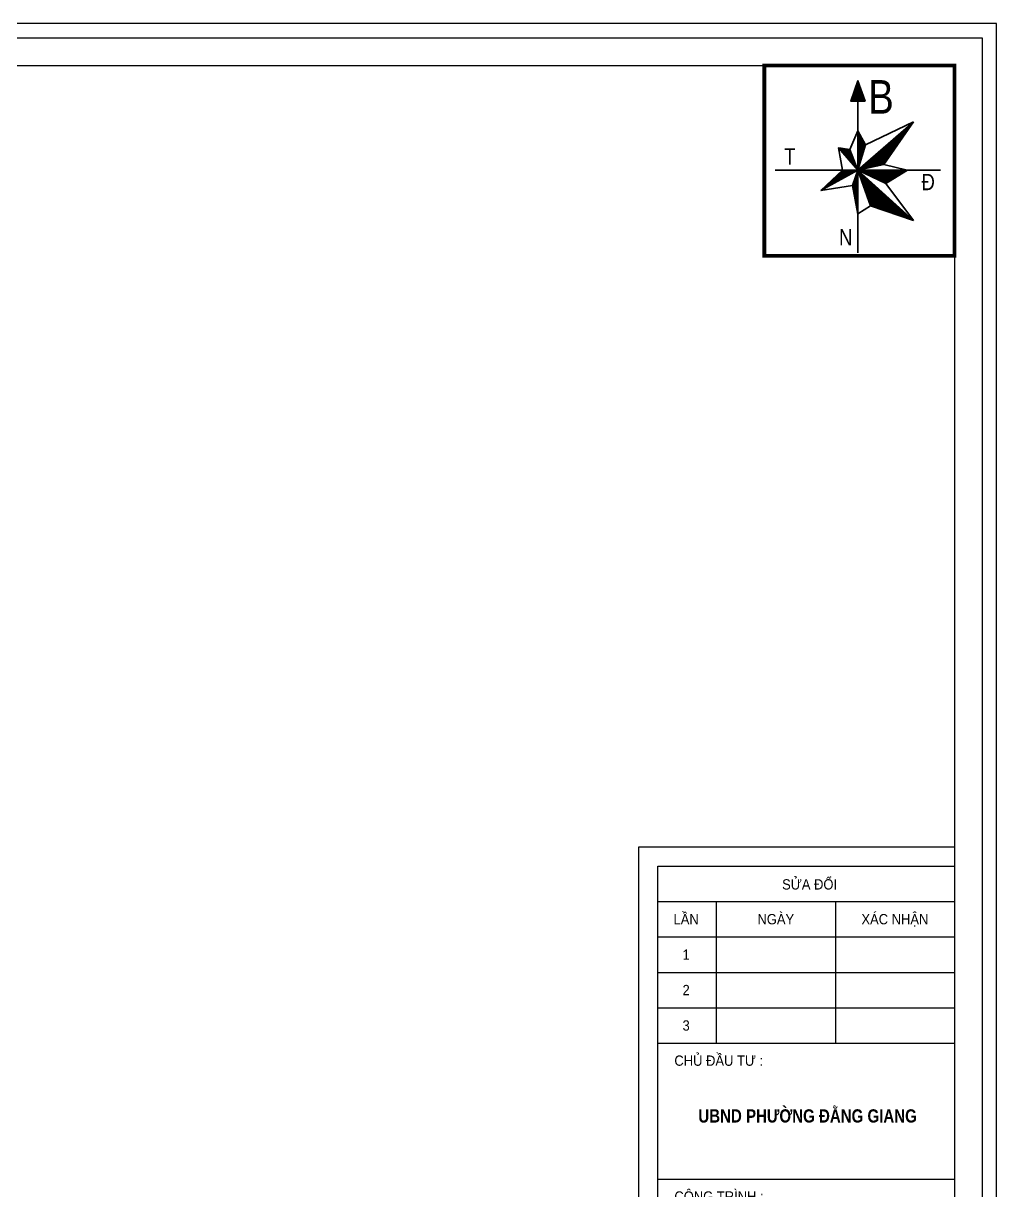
# Model space of a CAD drawing. Header units: metres. Extents: x 598023 to 599449, y 2304619 to 2304947.
# Drawn here: x 598379 to 598498.1, y 2304804.3 to 2304947.1 of the extents above; entities that cross this region are included whole.
import ezdxf
from ezdxf.enums import TextEntityAlignment as Align

# ---------------------------------------------------------------- set-up
doc = ezdxf.new("R2010")
doc.units = ezdxf.units.M
doc.header["$MEASUREMENT"] = 0
for name, color, linetype in [('BT7-THAY', 7, 'Continuous'), ('KHUNGTEN', 5, 'Continuous'), ('pntelev', 2, 'Continuous'), ('T.bao', 6, 'Continuous'), ('thep', 2, 'Continuous'), ('TXT', 5, 'Continuous')]:
    doc.layers.add(name, color=color, linetype=linetype)
doc.layers.add('Khung', color=1, linetype='Continuous', lineweight=35)
doc.layers.add('Khungbo', color=32, linetype='Continuous', lineweight=25)
doc.styles.add('T2', font='', dxfattribs={"width": 0.8})
doc.styles.add('Ten duong', font='', dxfattribs={"width": 0.85})
doc.styles.add('VnAvantH-B', font='')
doc.styles.get('T2').set_extended_font_data('.VnArialH')
doc.styles.get('Ten duong').set_extended_font_data('.VnBlackH')
doc.styles.get('VnAvantH-B').set_extended_font_data('.VnAvantH', bold=True)
pattern_1 = [(45, (598207.307368, 2304740.390247), (-0.0072604615, 0.0072604615), [])]

# ---------------------------------------------------------------- blocks, each defined once
blk = doc.blocks.new('a2')
at = {"layer": 'Defpoints', "flags": 128}
blk.add_lwpolyline([(297, 102.507), (0, 102.507), (0, -102.507), (297, -102.507)], close=True, dxfattribs=at)
at = {"layer": 'KHUNGTEN'}
blk.add_lwpolyline([(295.885, -100.496), (10, -100.496), (10, 101.392), (295.885, 101.392)], close=True, dxfattribs=at)
blk.add_lwpolyline([(293.77, 39.518), (269.609, 39.518), (269.609, -98.381)], dxfattribs=at)
at = {"layer": 'T.bao'}
for p, q in [((271.069, 35.349), (293.77, 35.349)), ((275.545, 35.349), (275.545, 24.513)), ((284.658, 35.349), (284.658, 24.513)), ((271.069, 32.64), (293.77, 32.64)), ((271.069, 29.931), (293.77, 29.931)), ((271.069, 27.222), (293.77, 27.222))]:
    blk.add_line(p, q, dxfattribs=at)
at = {"layer": 'thep'}
for p, q in [((271.069, 24.513), (293.77, 24.513)), ((271.069, 14.121), (293.77, 14.121))]:
    blk.add_line(p, q, dxfattribs=at)
for points in [[(293.77, -98.381), (12.115, -98.381), (12.115, 99.277), (293.77, 99.277)], [(293.77, 38.058), (293.77, -98.381), (271.069, -98.381), (271.069, 38.058)]]:
    blk.add_lwpolyline(points, close=True, dxfattribs=at)
at = {"layer": 'TXT', "linetype": 'Continuous'}
blk.add_line((293.77, 38.058), (293.77, -98.381), dxfattribs=at)
at = {"layer": 'BT7-THAY', "linetype": 'ByBlock', "style": 'VnAvantH-B', "width": 0.85}
blk.add_text('ubnd ph\xadêng §»NG GIANG', height=1.01304, dxfattribs=at).set_placement((282.533, 18.448), align=Align.CENTER)
at = {"layer": 'TXT', "linetype": 'Continuous', "style": 'T2', "width": 0.9}
for s, height, p in [('söa ®æi', 0.7881, (282.688, 36.267)), ('lÇn', 0.7881, (273.242, 33.605)), ('ngµy', 0.7881, (280.102, 33.605)), ('x¸c nhËn', 0.7881, (289.214, 33.605)), ('1', 0.788, (273.242, 30.896)), ('2', 0.788, (273.242, 28.187)), ('3', 0.788, (273.242, 25.478))]:
    blk.add_text(s, height=height, dxfattribs=at).set_placement(p, align=Align.CENTER)
for s, p in [('chñ ®Çu t\xad :', (272.344, 22.789)), ('c«ng tr×nh :', (272.344, 12.397))]:
    blk.add_text(s, height=0.7881, dxfattribs=at).set_placement(p)

msp = doc.modelspace()

# ---------------------------------------------------------------- hatches: boundary and pattern name
at = {"layer": 'Khung'}
h = msp.add_hatch(dxfattribs=at)
h.set_pattern_fill('ANSI31', color=150, scale=0.082143, style=0)
h.set_pattern_definition(pattern_1)
h.paths.add_polyline_path([(598481.159, 2304940.106), (598480.285, 2304937.61), (598481.159, 2304937.61), (598482.033, 2304937.61)])
h = msp.add_hatch(dxfattribs=at)
h.set_pattern_fill('ANSI31', color=150, scale=0.082143, style=0)
h.set_pattern_definition(pattern_1)
h.paths.add_polyline_path([(598487.946, 2304935.082), (598481.159, 2304929.163), (598481.159, 2304929.163), (598484.327, 2304929.875)])
h = msp.add_hatch(dxfattribs=at)
h.set_pattern_fill('ANSI31', color=150, scale=0.082143, style=0)
h.set_pattern_definition(pattern_1)
h.paths.add_polyline_path([(598482.094, 2304932.248), (598481.162, 2304933.969), (598481.159, 2304933.963), (598481.159, 2304929.163)])
h = msp.add_hatch(dxfattribs=at)
h.set_pattern_fill('ANSI31', color=150, scale=0.082143, style=0)
h.set_pattern_definition(pattern_1)
h.paths.add_polyline_path([(598480.168, 2304931.682), (598478.77, 2304931.898), (598481.159, 2304929.163)])
h = msp.add_hatch(dxfattribs=at)
h.set_pattern_fill('ANSI31', color=150, scale=0.082143, style=0)
h.set_pattern_definition(pattern_1)
h.paths.add_polyline_path([(598481.159, 2304929.163), (598479.281, 2304929.163), (598476.632, 2304926.669)])
h = msp.add_hatch(dxfattribs=at)
h.set_pattern_fill('ANSI31', color=150, scale=0.082143, style=0)
h.set_pattern_definition(pattern_1)
h.paths.add_polyline_path([(598481.159, 2304929.163), (598480.512, 2304927.268), (598481.157, 2304923.801), (598481.159, 2304923.802)])
h = msp.add_hatch(dxfattribs=at)
h.set_pattern_fill('ANSI31', color=150, scale=0.082143, style=0)
h.set_pattern_definition(pattern_1)
h.paths.add_polyline_path([(598487.209, 2304929.16), (598487.196, 2304929.163), (598481.159, 2304929.163), (598484.576, 2304927.544)])
h = msp.add_hatch(dxfattribs=at)
h.set_pattern_fill('ANSI31', color=150, scale=0.082143, style=0)
h.set_pattern_definition(pattern_1)
h.paths.add_polyline_path([(598487.946, 2304923.012), (598481.159, 2304929.163), (598482.682, 2304924.817)])

# ---------------------------------------------------------------- linework, layer by layer
at = {"layer": 'Khung', "color": 0}
for p, q in [((598481.159, 2304929.163), (598487.946, 2304935.082)), ((598482.094, 2304932.248), (598487.946, 2304935.082)), ((598487.946, 2304935.082), (598484.327, 2304929.875)), ((598480.167, 2304931.682), (598481.159, 2304933.963)), ((598481.159, 2304933.973), (598482.094, 2304932.248)), ((598479.281, 2304929.163), (598478.77, 2304931.898)), ((598478.77, 2304931.898), (598480.167, 2304931.682)), ((598484.327, 2304929.875), (598487.196, 2304929.163)), ((598476.632, 2304926.669), (598479.281, 2304929.163)), ((598487.213, 2304929.163), (598484.576, 2304927.544)), ((598487.196, 2304929.163), (598487.213, 2304929.163)), ((598480.512, 2304927.268), (598476.632, 2304926.669)), ((598481.159, 2304923.789), (598480.512, 2304927.268)), ((598484.576, 2304927.544), (598487.946, 2304923.012)), ((598482.682, 2304924.817), (598481.159, 2304923.802)), ((598487.946, 2304923.012), (598482.682, 2304924.817))]:
    msp.add_line(p, q, dxfattribs=at)
for points in [[(598481.159, 2304940.106), (598480.285, 2304937.61), (598482.033, 2304937.61)], [(598480.285, 2304937.61), (598481.159, 2304940.106), (598482.033, 2304937.61), (598481.159, 2304937.61)]]:
    msp.add_lwpolyline(points, close=True, dxfattribs=at)
for points in [[(598481.159, 2304937.61), (598481.159, 2304919.052)], [(598478.77, 2304931.898), (598481.159, 2304929.163)], [(598480.168, 2304931.682), (598481.159, 2304929.163)], [(598482.094, 2304932.248), (598481.159, 2304929.163)], [(598484.327, 2304929.875), (598481.159, 2304929.163)], [(598471.048, 2304929.163), (598491.27, 2304929.163)], [(598476.632, 2304926.669), (598481.159, 2304929.163)], [(598480.512, 2304927.268), (598481.159, 2304929.163)], [(598482.682, 2304924.817), (598481.159, 2304929.163)], [(598487.946, 2304923.012), (598481.159, 2304929.163)], [(598484.576, 2304927.544), (598481.159, 2304929.163)]]:
    msp.add_lwpolyline(points, dxfattribs=at)
at = {"layer": 'Khungbo', "color": 0, "lineweight": 50, "const_width": 0.47}
msp.add_lwpolyline([(598469.7, 2304918.683), (598492.976, 2304918.683), (598492.976, 2304941.959), (598469.7, 2304941.959)], close=True, dxfattribs=at)

# ---------------------------------------------------------------- block references
at = {"layer": 'pntelev', "linetype": 'Continuous', "lineweight": 0, "xscale": 1.6, "yscale": 1.6, "zscale": 1.6}
msp.add_blockref('a2', (598022.944, 2304783.116), dxfattribs=at)

# ---------------------------------------------------------------- texts
at = {"layer": 'Khung', "color": 0, "style": 'Ten duong', "width": 0.85}
for s, height, p in [('B', 4.107, (598482.43, 2304936.078)), ('t', 2, (598472.135, 2304929.836)), ('®', 2, (598488.937, 2304926.713)), ('n', 2, (598478.841, 2304919.959))]:
    msp.add_text(s, height=height, dxfattribs=at).set_placement(p)

doc.saveas('drawing.dxf')
